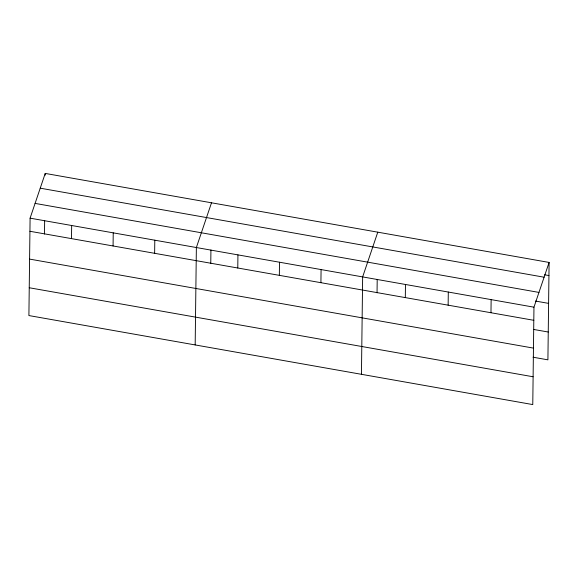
<?xml version="1.0" encoding="UTF-8"?>
<svg xmlns="http://www.w3.org/2000/svg" width="578" height="578" viewBox="0 0 578 578"><rect width="100%" height="100%" fill="white"/><g stroke="black" fill="none" stroke-linecap="round" stroke-linejoin="round"><path stroke-width="0.87" d="M30.092 218.159L28.9 315.559L532.772 404.578L533.964 307.178L549.1 262.441L45.229 173.422L30.092 218.159L533.964 307.178M44.484 234.054L44.651 220.623M45.207 175.17L45.229 173.422M71.499 238.627L71.658 225.507M113.071 245.968L113.23 232.847M154.637 253.316L154.796 240.195M195.176 344.936L196.368 247.536L211.505 202.799M210.768 263.431L210.927 249.999M237.775 268.004L237.934 254.884M279.347 275.345L279.506 262.224M320.913 282.693L321.079 269.572M361.452 374.313L362.644 276.913L377.781 232.175M377.044 292.808L377.21 279.376M405.315 297.605L405.474 284.484M448.145 305.17L448.304 292.049M490.975 312.734L491.134 299.614M549.1 262.441L547.908 359.841L533.053 357.211M544.57 274.788L548.941 275.562M40.236 188.182L544.108 277.209M35.085 203.398L538.956 292.417M535.488 301.059L548.601 303.378M29.933 231.279L533.805 320.306M533.393 329.402L548.247 332.025M29.586 259.096L533.465 348.115M29.24 287.75L533.111 376.769"/></g></svg>
